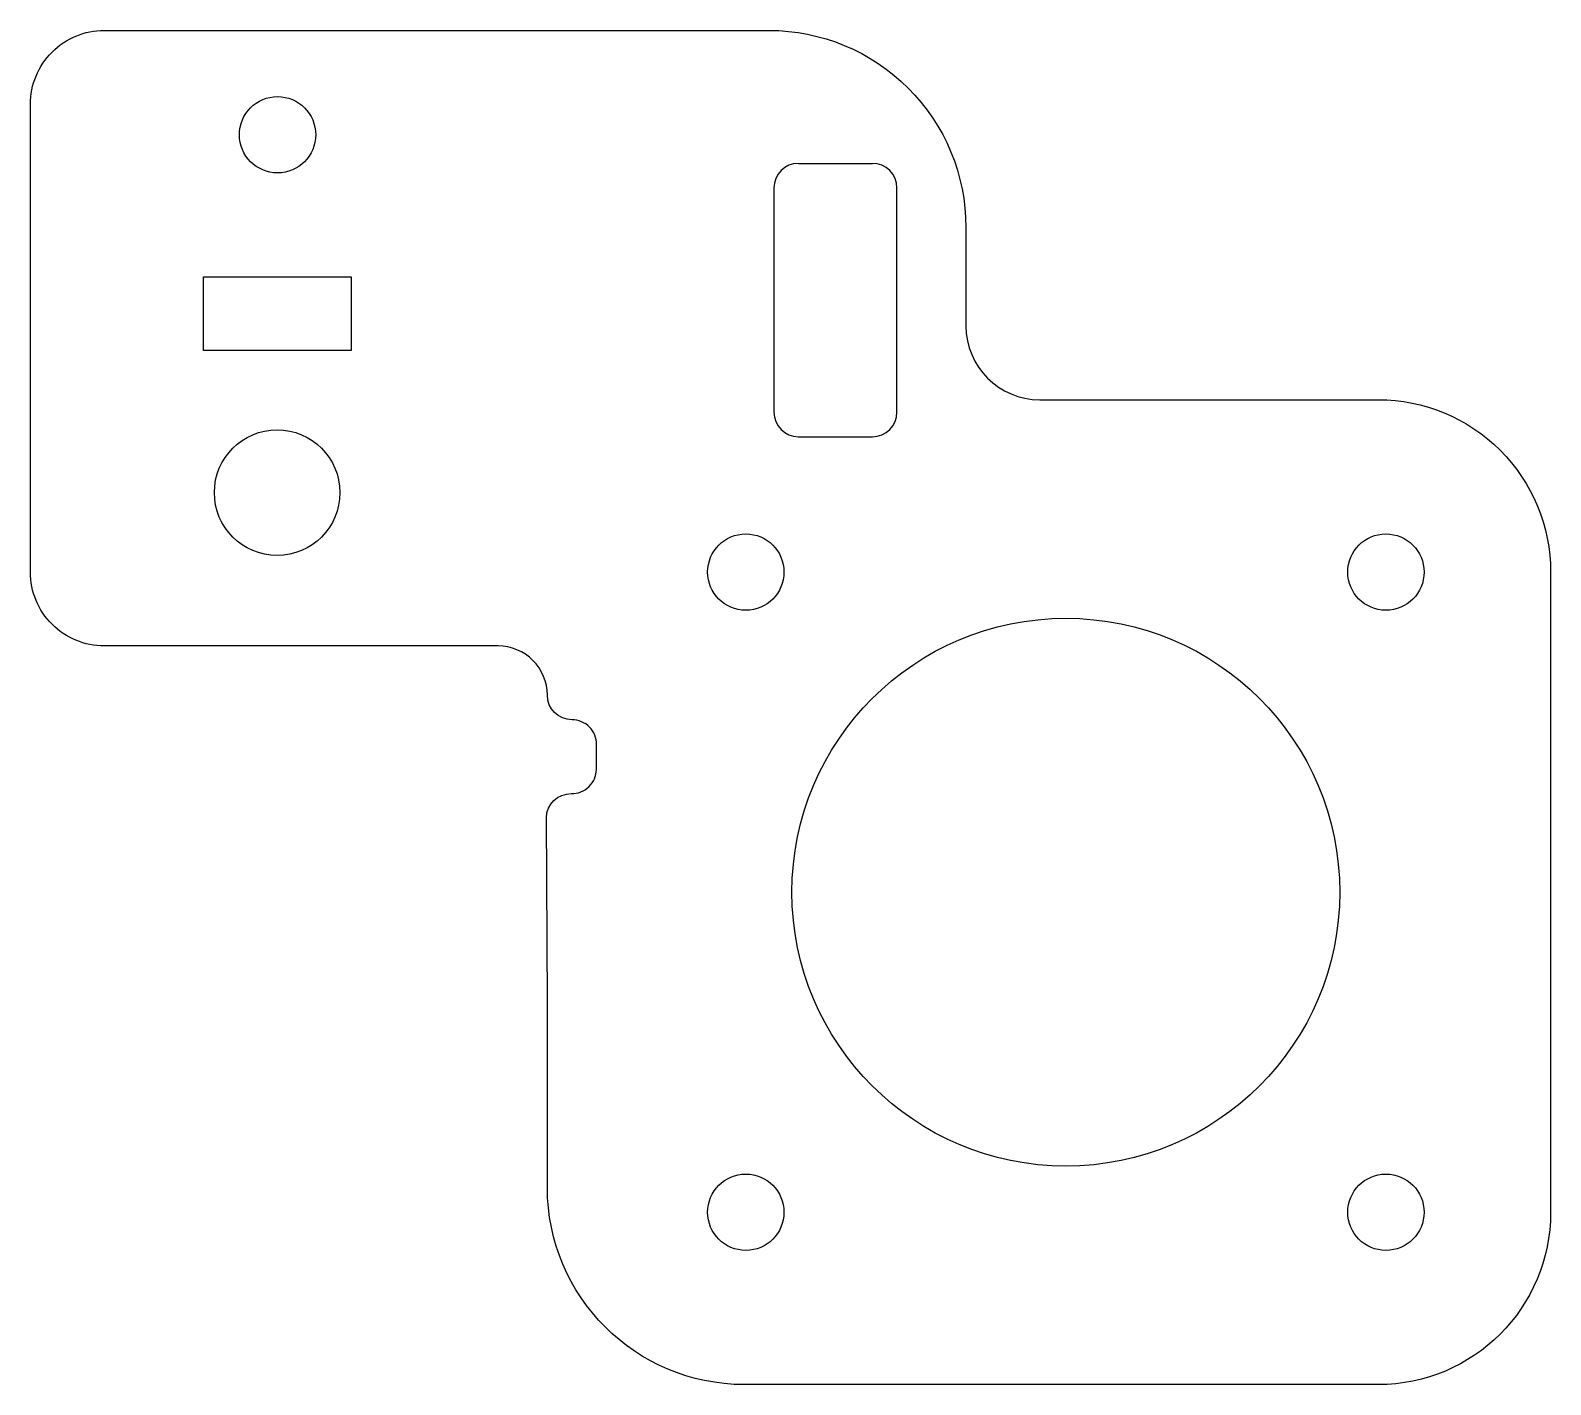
# Model space of a CAD drawing. Header units: millimetres. Extents: x -78 to -16.2, y -38 to 17.
import ezdxf

# ---------------------------------------------------------------- set-up
doc = ezdxf.new("R2010")
doc.units = ezdxf.units.MM
doc.layers.get('0').update_dxf_attribs({"linetype": 'CONTINUOUS'})

msp = doc.modelspace()

# ---------------------------------------------------------------- linework, layer by layer
for p, q in [((-46.8, 11.608), (-43.8, 11.608)), ((-47.8, 10.608), (-47.8, 1.508)), ((-42.8, 1.508), (-42.8, 10.608)), ((-46.8, 0.508), (-43.8, 0.508))]:
    msp.add_line(p, q)
msp.add_lwpolyline([(-23.25, -37.992), (-49, -37.992, -0.414211), (-57, -29.992), (-57, -22.492), (-57.042, -14.975, -0.414212), (-56.025, -13.991, 0.416669), (-55.008, -13), (-55, -12, 0.416669), (-56, -10.992, -0.414212), (-57, -9.992, 0.414214), (-59, -7.992), (-75, -7.992, -0.414214), (-78, -4.992), (-78, 14.008, -0.414214), (-75, 17.008), (-48, 17.008, -0.414216), (-40, 9.008), (-40, 5.008, 0.414212), (-37, 2.008), (-23.25, 2.008, -0.414215), (-16.25, -4.992), (-16.25, -30.992, -0.414206)], format="xyb", close=True)
msp.add_lwpolyline([(-64.97, 4.003), (-70.97, 4.003), (-70.97, 7.003), (-64.97, 7.003)], close=True)
for centre, radius in [((-67.962, 12.77), 1.55), ((-67.977, -1.764), 2.55), ((-48.94, -4.992), 1.55), ((-22.94, -4.992), 1.55), ((-35.94, -17.992), 11.125), ((-48.94, -30.992), 1.55), ((-22.94, -30.992), 1.55)]:
    msp.add_circle(centre, radius)
for centre, start, end in [((-46.8, 10.608), 90, 180), ((-43.8, 10.608), 0, 90), ((-46.8, 1.508), 180, 270), ((-43.8, 1.508), 270, 360)]:
    msp.add_arc(centre, 1, start, end)

doc.saveas('drawing.dxf')
